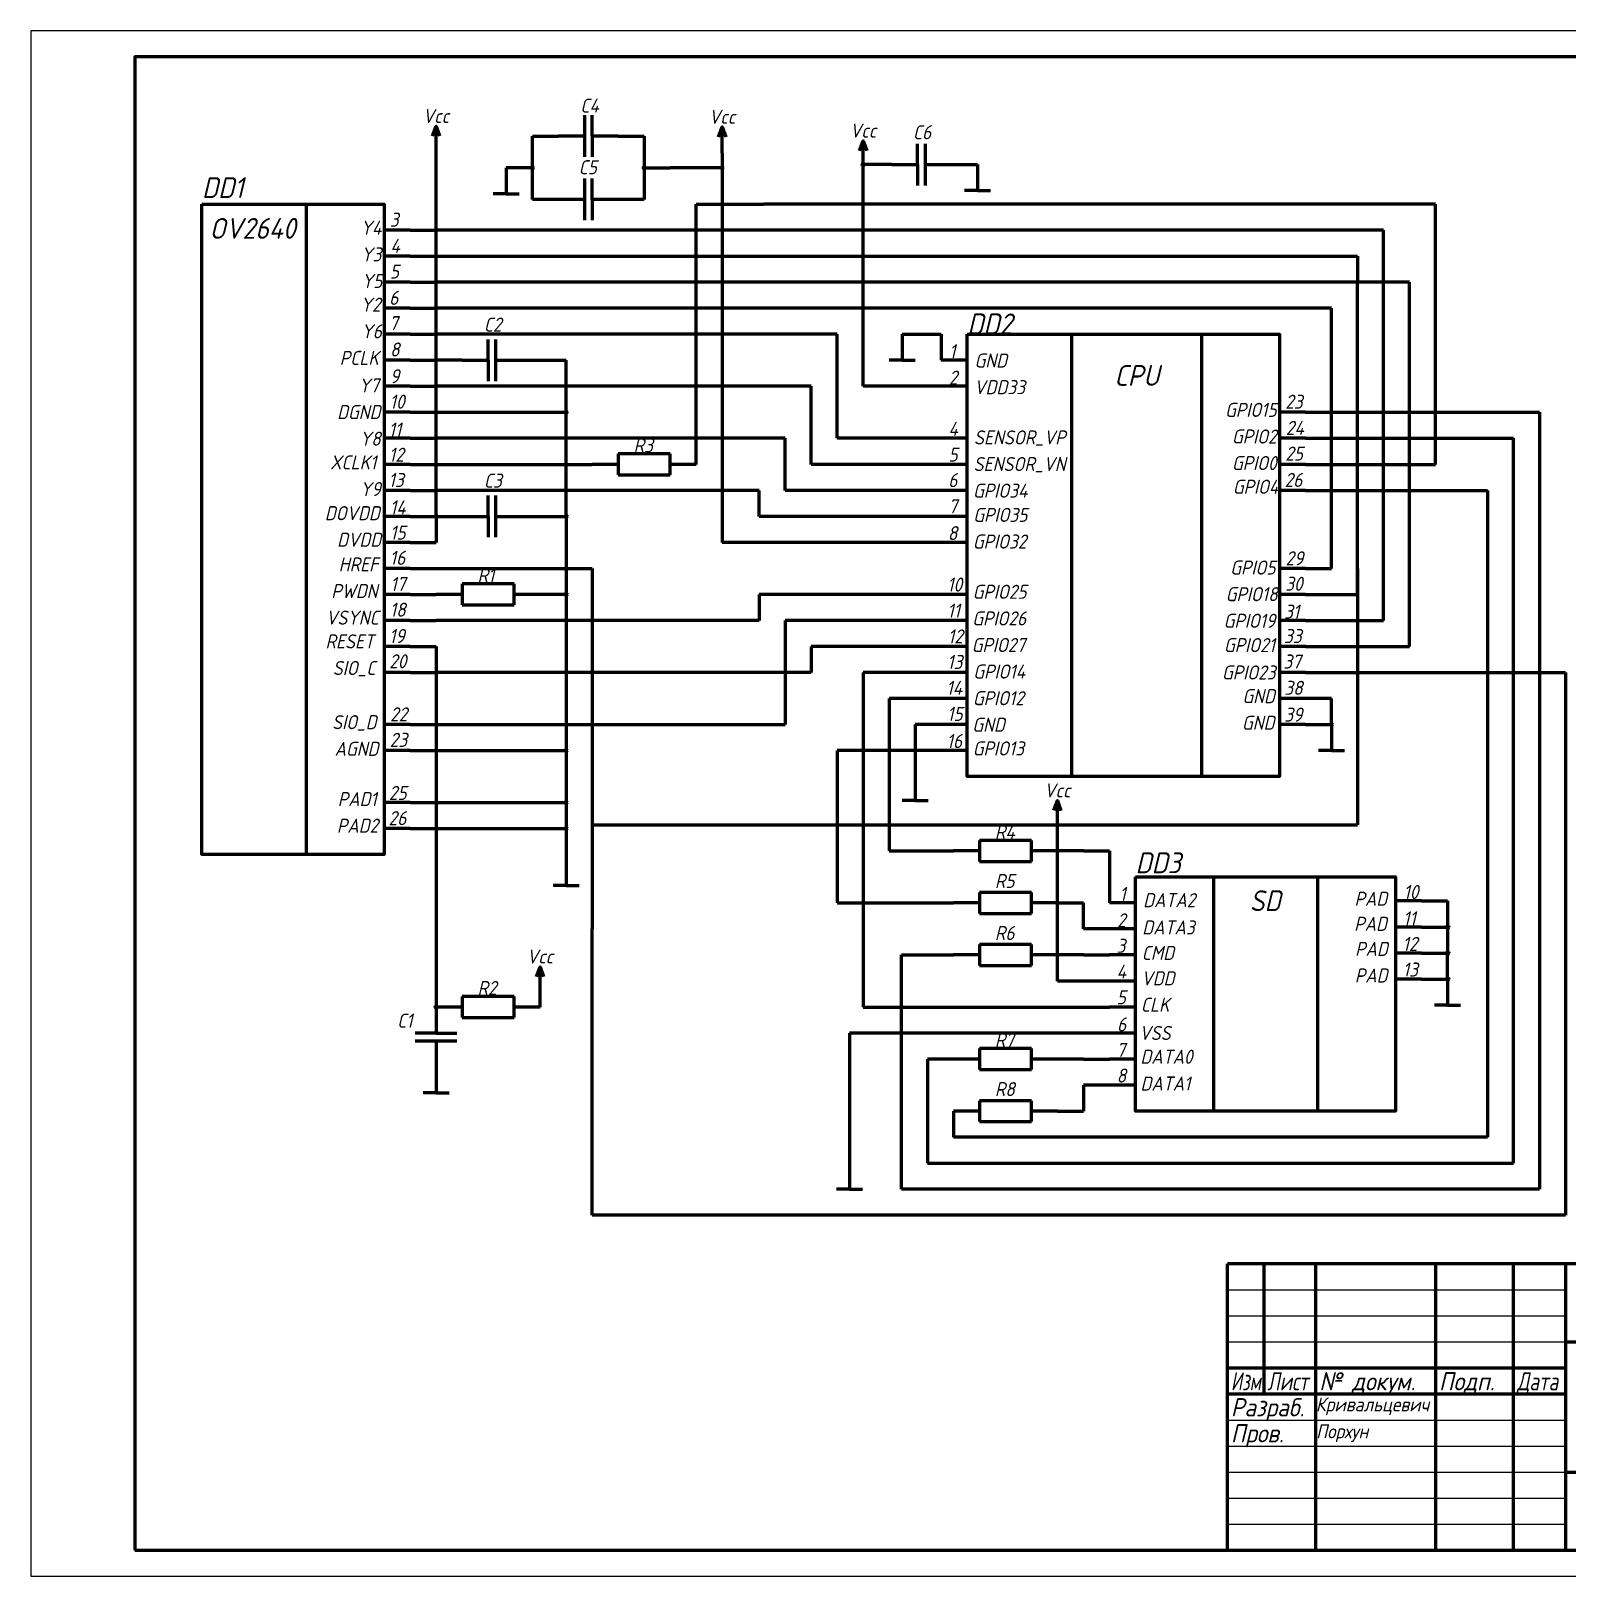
# Model space of a CAD drawing. Header units: millimetres. Extents: x 0 to 1052, y 0 to 1138.
# Drawn here: x 403.9 to 699.2, y 7.2 to 304.2 of the extents above; entities that cross this region are included whole.
import ezdxf

# ---------------------------------------------------------------- set-up
doc = ezdxf.new("R2010")
doc.units = ezdxf.units.MM
doc.header["$LTSCALE"] = 0.5
doc.layers.get('0').update_dxf_attribs({"lineweight": 60})
doc.layers.get('Defpoints').update_dxf_attribs({"color": 5})
doc.layers.add('4-текст', color=7, linetype='Continuous', true_color=0x00ad00)
doc.styles.get("Standard").update_dxf_attribs({"font": 'ISOCPEUI.TTF', "width": 0.9})

msp = doc.modelspace()

# ---------------------------------------------------------------- hatches: boundary and pattern name
h = msp.add_hatch(color=256)
h.dxf.hatch_style = 1
edge = h.paths.add_edge_path()
edge.add_arc((500.29, 277.89), 0.2, 0, 360)
h = msp.add_hatch(color=256)
h.dxf.hatch_style = 1
edge = h.paths.add_edge_path()
edge.add_arc((521.79, 277.89), 0.2, 0, 360)
h = msp.add_hatch(color=256)
h.dxf.hatch_style = 1
edge = h.paths.add_edge_path()
edge.add_arc((536.79, 277.89), 0.2, 0, 360)
h = msp.add_hatch(color=256)
h.dxf.hatch_style = 1
edge = h.paths.add_edge_path()
edge.add_arc((563.9, 278.5), 0.2, 0, 360)
h = msp.add_hatch(color=256)
h.dxf.hatch_style = 1
edge = h.paths.add_edge_path()
edge.add_arc((506.79, 230.89), 0.2, 0, 360)
h = msp.add_hatch(color=256)
h.dxf.hatch_style = 1
edge = h.paths.add_edge_path()
edge.add_arc((481.79, 210.89), 0.2, 0, 360)
h = msp.add_hatch(color=256)
h.dxf.hatch_style = 1
edge = h.paths.add_edge_path()
edge.add_arc((506.79, 210.89), 0.2, 0, 360)
h = msp.add_hatch(color=256)
h.dxf.hatch_style = 1
edge = h.paths.add_edge_path()
edge.add_arc((506.79, 195.89), 0.2, 0, 360)
h = msp.add_hatch(color=256)
h.dxf.hatch_style = 1
edge = h.paths.add_edge_path()
edge.add_arc((653.9, 170.89), 0.2, 0, 360)
h = msp.add_hatch(color=256)
h.dxf.hatch_style = 1
edge = h.paths.add_edge_path()
edge.add_arc((506.79, 165.89), 0.2, 0, 360)
h = msp.add_hatch(color=256)
h.dxf.hatch_style = 1
edge = h.paths.add_edge_path()
edge.add_arc((506.79, 155.89), 0.2, 0, 360)
h = msp.add_hatch(color=256)
h.dxf.hatch_style = 1
edge = h.paths.add_edge_path()
edge.add_arc((506.79, 150.89), 0.2, 0, 360)
h = msp.add_hatch(color=256)
h.dxf.hatch_style = 1
edge = h.paths.add_edge_path()
edge.add_arc((676.23, 131.96), 0.2, 0, 360)
h = msp.add_hatch(color=256)
h.dxf.hatch_style = 1
edge = h.paths.add_edge_path()
edge.add_arc((676.23, 126.96), 0.2, 0, 360)
h = msp.add_hatch(color=256)
h.dxf.hatch_style = 1
edge = h.paths.add_edge_path()
edge.add_arc((676.23, 121.96), 0.2, 0, 360)
h = msp.add_hatch(color=256)
h.dxf.hatch_style = 1
edge = h.paths.add_edge_path()
edge.add_arc((481.79, 116.58), 0.2, 0, 360)

# ---------------------------------------------------------------- linework, layer by layer
for p, q in [((481.79, 240.89), (481.79, 285.89)), ((510.29, 287.98), (510.29, 279.98)), ((511.79, 283.98), (511.79, 287.98)), ((536.79, 280.68), (536.79, 285.73)), ((500.29, 271.8), (500.29, 283.98)), ((500.29, 283.98), (505.29, 283.98)), ((510.29, 283.98), (505.29, 283.98)), ((516.79, 283.98), (511.79, 283.98)), ((511.79, 283.98), (511.79, 279.98)), ((516.79, 283.98), (521.79, 283.98)), ((521.79, 283.98), (521.79, 271.8)), ((563.9, 245.89), (563.9, 283.08)), ((574.35, 278.5), (574.35, 282.5)), ((575.85, 274.5), (575.85, 282.5)), ((536.79, 280.68), (536.79, 275.89)), ((500.29, 277.89), (495.29, 277.89)), ((495.29, 277.89), (495.29, 272.89)), ((521.79, 277.89), (526.79, 277.89)), ((536.79, 277.89), (526.79, 277.89)), ((569.35, 278.5), (563.9, 278.5)), ((569.35, 278.5), (574.35, 278.5)), ((574.35, 278.5), (574.35, 274.5)), ((575.85, 278.5), (580.85, 278.5)), ((580.85, 278.5), (585.85, 278.5)), ((585.85, 278.5), (585.85, 273.5)), ((510.29, 275.8), (510.29, 267.8)), ((511.79, 271.8), (511.79, 275.8)), ((536.79, 275.89), (536.79, 205.89)), ((585.85, 273.5), (583.35, 273.5)), ((585.85, 273.5), (588.35, 273.5)), ((456.79, 270.89), (456.79, 145.89)), ((495.29, 272.89), (492.79, 272.89)), ((495.29, 272.89), (497.79, 272.89)), ((505.29, 271.8), (500.29, 271.8)), ((510.29, 271.8), (505.29, 271.8)), ((516.79, 271.8), (511.79, 271.8)), ((511.79, 271.8), (511.79, 267.8)), ((521.79, 271.8), (516.79, 271.8)), ((531.79, 220.89), (531.79, 270.89)), ((531.79, 270.89), (544.78, 270.89)), ((673.9, 270.89), (544.78, 270.89)), ((673.9, 265.89), (673.9, 270.89)), ((476.79, 265.89), (471.79, 265.89)), ((476.79, 265.89), (481.79, 265.89)), ((663.9, 265.89), (481.79, 265.89)), ((663.9, 260.89), (663.9, 265.89)), ((673.9, 220.89), (673.9, 265.89)), ((476.79, 260.89), (471.79, 260.89)), ((476.79, 260.89), (481.79, 260.89)), ((481.79, 260.89), (658.9, 260.89)), ((658.9, 260.89), (658.9, 255.89)), ((663.9, 190.89), (663.9, 260.89)), ((476.79, 255.89), (471.79, 255.89)), ((476.79, 255.89), (481.79, 255.89)), ((668.9, 255.89), (481.79, 255.89)), ((658.9, 250.89), (658.9, 255.89)), ((668.9, 185.89), (668.9, 255.89)), ((476.79, 250.89), (471.79, 250.89)), ((476.79, 250.89), (481.79, 250.89)), ((653.9, 250.89), (481.79, 250.89)), ((653.9, 200.89), (653.9, 250.89)), ((658.9, 195.89), (658.9, 250.89)), ((476.79, 245.89), (471.79, 245.89)), ((476.79, 245.89), (481.79, 245.89)), ((558.9, 245.89), (481.79, 245.89)), ((491.79, 240.89), (491.79, 244.89)), ((493.29, 236.89), (493.29, 244.89)), ((558.9, 225.89), (558.9, 245.89)), ((563.9, 235.89), (563.9, 245.89)), ((571.4, 245.89), (571.4, 240.89)), ((571.4, 245.89), (578.9, 245.89)), ((578.9, 245.89), (578.9, 240.89)), ((603.9, 245.89), (603.9, 160.89)), ((628.9, 245.89), (628.9, 160.89)), ((476.79, 240.89), (471.79, 240.89)), ((476.79, 240.89), (481.79, 240.89)), ((481.79, 210.89), (481.79, 240.89)), ((486.79, 240.89), (481.79, 240.89)), ((486.79, 240.89), (491.79, 240.89)), ((491.79, 240.89), (491.79, 236.89)), ((493.29, 240.89), (498.29, 240.89)), ((498.29, 240.89), (506.79, 240.89)), ((506.79, 210.89), (506.79, 240.89)), ((571.4, 240.89), (568.9, 240.89)), ((571.4, 240.89), (573.9, 240.89)), ((583.9, 240.89), (578.9, 240.89)), ((476.79, 235.89), (471.79, 235.89)), ((476.79, 235.89), (481.79, 235.89)), ((553.9, 235.89), (481.79, 235.89)), ((553.9, 220.89), (553.9, 235.89)), ((578.9, 235.89), (563.9, 235.89)), ((583.9, 235.89), (578.9, 235.89)), ((476.79, 230.89), (471.79, 230.89)), ((476.79, 230.89), (506.79, 230.89)), ((648.9, 230.89), (643.9, 230.89)), ((648.9, 230.89), (673.9, 230.89)), ((673.9, 230.89), (683.9, 230.89)), ((683.9, 230.89), (693.9, 230.89)), ((693.9, 230.89), (693.9, 81.58)), ((476.79, 225.89), (471.79, 225.89)), ((476.79, 225.89), (481.79, 225.89)), ((548.9, 225.89), (481.79, 225.89)), ((548.9, 215.89), (548.9, 225.89)), ((563.9, 225.89), (558.9, 225.89)), ((578.9, 225.89), (563.9, 225.89)), ((583.9, 225.89), (578.9, 225.89)), ((648.9, 225.89), (643.9, 225.89)), ((648.9, 225.89), (678.9, 225.89)), ((678.9, 225.89), (688.9, 225.89)), ((688.9, 86.58), (688.9, 225.89)), ((526.79, 222.89), (516.79, 222.89)), ((516.79, 222.89), (516.79, 218.89)), ((526.79, 220.89), (526.79, 222.89)), ((476.79, 220.89), (471.79, 220.89)), ((476.79, 220.89), (511.79, 220.89)), ((516.79, 220.89), (511.79, 220.89)), ((531.79, 220.89), (526.79, 220.89)), ((526.79, 218.89), (526.79, 220.89)), ((578.9, 220.89), (553.9, 220.89)), ((583.9, 220.89), (578.9, 220.89)), ((648.9, 220.89), (643.9, 220.89)), ((648.9, 220.89), (673.9, 220.89)), ((516.79, 218.89), (526.79, 218.89)), ((476.79, 215.89), (471.79, 215.89)), ((476.79, 215.89), (481.79, 215.89)), ((543.9, 215.89), (481.79, 215.89)), ((491.79, 210.89), (491.79, 214.89)), ((493.29, 206.89), (493.29, 214.89)), ((543.9, 210.89), (543.9, 215.89)), ((578.9, 215.89), (548.9, 215.89)), ((583.9, 215.89), (578.9, 215.89)), ((648.9, 215.89), (643.9, 215.89)), ((648.9, 215.89), (673.9, 215.89)), ((673.9, 215.89), (678.9, 215.89)), ((678.9, 215.89), (683.9, 215.89)), ((683.9, 215.89), (683.9, 91.58)), ((476.79, 210.89), (471.79, 210.89)), ((476.79, 210.89), (481.59, 210.89)), ((481.79, 210.89), (486.79, 210.89)), ((481.79, 210.89), (481.79, 205.89)), ((486.79, 210.89), (491.79, 210.89)), ((491.79, 210.89), (491.79, 206.89)), ((493.29, 210.89), (498.29, 210.89)), ((498.29, 210.89), (506.79, 210.89)), ((506.79, 210.89), (506.79, 195.89)), ((578.9, 210.89), (543.9, 210.89)), ((583.9, 210.89), (578.9, 210.89)), ((476.79, 205.89), (471.79, 205.89)), ((476.79, 205.89), (481.79, 205.89)), ((578.9, 205.89), (536.79, 205.89)), ((583.9, 205.89), (578.9, 205.89)), ((476.79, 200.89), (471.79, 200.89)), ((476.79, 200.89), (481.79, 200.89)), ((481.79, 200.89), (511.79, 200.89)), ((511.79, 200.89), (511.79, 131.58)), ((648.9, 200.89), (643.9, 200.89)), ((648.9, 200.89), (653.9, 200.89)), ((658.9, 200.89), (658.9, 151.58)), ((496.79, 197.89), (486.79, 197.89)), ((486.79, 197.89), (486.79, 193.89)), ((496.79, 195.89), (496.79, 197.89)), ((476.79, 195.89), (471.79, 195.89)), ((476.79, 195.89), (481.79, 195.89)), ((486.79, 195.89), (481.79, 195.89)), ((486.79, 193.89), (496.79, 193.89)), ((506.79, 195.89), (496.79, 195.89)), ((496.79, 193.89), (496.79, 195.89)), ((506.79, 195.89), (506.79, 144.93)), ((568.9, 195.89), (543.9, 195.89)), ((543.9, 195.89), (543.9, 190.89)), ((573.9, 195.89), (568.9, 195.89)), ((578.9, 195.89), (573.9, 195.89)), ((583.9, 195.89), (578.9, 195.89)), ((648.9, 195.89), (643.9, 195.89)), ((648.9, 195.89), (658.9, 195.89)), ((476.79, 190.89), (471.79, 190.89)), ((476.79, 190.89), (481.79, 190.89)), ((543.9, 190.89), (481.79, 190.89)), ((558.9, 190.89), (548.9, 190.89)), ((548.9, 190.89), (548.9, 170.89)), ((573.9, 190.89), (558.9, 190.89)), ((578.9, 190.89), (573.9, 190.89)), ((583.9, 190.89), (578.9, 190.89)), ((648.9, 190.89), (643.9, 190.89)), ((648.9, 190.89), (653.9, 190.89)), ((653.9, 190.89), (663.9, 190.89)), ((476.79, 185.89), (471.79, 185.89)), ((476.79, 185.89), (481.79, 185.89)), ((481.79, 185.89), (481.79, 121.58)), ((578.9, 185.89), (553.9, 185.89)), ((553.9, 185.89), (553.9, 180.89)), ((583.9, 185.89), (578.9, 185.89)), ((648.9, 185.89), (643.9, 185.89)), ((648.9, 185.89), (668.9, 185.89)), ((476.79, 180.89), (471.79, 180.89)), ((476.79, 180.89), (481.79, 180.89)), ((553.9, 180.89), (481.79, 180.89)), ((578.9, 180.89), (563.9, 180.89)), ((563.9, 180.89), (563.9, 116.58)), ((583.9, 180.89), (578.9, 180.89)), ((648.9, 180.89), (643.9, 180.89)), ((648.9, 180.89), (658.9, 180.89)), ((658.9, 180.89), (698.9, 180.89)), ((698.9, 180.89), (698.9, 81.58)), ((578.9, 175.89), (568.9, 175.89)), ((568.9, 175.89), (568.9, 146.58)), ((583.9, 175.89), (578.9, 175.89)), ((648.9, 175.89), (643.9, 175.89)), ((653.9, 175.89), (648.9, 175.89)), ((653.9, 170.89), (653.9, 175.89)), ((476.79, 170.89), (471.79, 170.89)), ((476.79, 170.89), (481.79, 170.89)), ((481.79, 170.89), (548.9, 170.89)), ((578.9, 170.89), (573.9, 170.89)), ((573.9, 170.89), (573.9, 161.25)), ((583.9, 170.89), (578.9, 170.89)), ((648.9, 170.89), (643.9, 170.89)), ((648.9, 170.89), (653.9, 170.89)), ((653.9, 170.89), (653.9, 165.89)), ((476.79, 165.89), (471.79, 165.89)), ((476.79, 165.89), (481.79, 165.89)), ((481.79, 165.89), (506.79, 165.89)), ((578.9, 165.89), (558.9, 165.89)), ((558.9, 165.89), (558.9, 136.58)), ((583.9, 165.89), (578.9, 165.89)), ((653.9, 165.89), (651.4, 165.89)), ((653.9, 165.89), (656.4, 165.89)), ((573.9, 161.25), (573.9, 156.25)), ((476.79, 155.89), (471.79, 155.89)), ((476.79, 155.89), (481.79, 155.89)), ((481.79, 155.89), (506.79, 155.89)), ((573.9, 156.25), (571.4, 156.25)), ((573.9, 156.25), (576.4, 156.25)), ((601.23, 148.22), (601.23, 156.27)), ((511.79, 151.58), (658.9, 151.58)), ((476.79, 150.89), (471.79, 150.89)), ((476.79, 150.89), (481.79, 150.89)), ((481.79, 150.89), (506.79, 150.89)), ((596.23, 148.58), (586.23, 148.58)), ((586.23, 148.58), (586.23, 144.58)), ((596.23, 146.58), (596.23, 148.58)), ((568.9, 146.58), (581.23, 146.58)), ((586.23, 146.58), (581.23, 146.58)), ((606.23, 146.58), (596.23, 146.58)), ((596.23, 144.58), (596.23, 146.58)), ((601.23, 121.58), (601.23, 148.22)), ((606.23, 146.58), (611.23, 146.58)), ((611.23, 146.58), (611.23, 136.58)), ((506.79, 144.93), (506.79, 139.93)), ((586.23, 144.58), (596.23, 144.58)), ((506.79, 139.93), (504.29, 139.93)), ((506.79, 139.93), (509.29, 139.93)), ((631.23, 141.58), (631.23, 96.58)), ((651.23, 141.58), (651.23, 96.58)), ((596.23, 138.58), (586.23, 138.58)), ((586.23, 138.58), (586.23, 134.58)), ((596.23, 136.58), (596.23, 138.58)), ((671.23, 136.96), (666.23, 136.96)), ((671.23, 136.96), (676.23, 136.96)), ((676.23, 136.96), (676.23, 126.96)), ((558.9, 136.58), (581.23, 136.58)), ((586.23, 136.58), (581.23, 136.58)), ((586.23, 134.58), (596.23, 134.58)), ((601.23, 136.58), (596.23, 136.58)), ((596.23, 134.58), (596.23, 136.58)), ((601.23, 136.58), (606.23, 136.58)), ((606.23, 131.58), (606.23, 136.58)), ((616.23, 136.58), (611.23, 136.58)), ((511.79, 76.58), (511.79, 131.58)), ((611.23, 131.58), (606.23, 131.58)), ((616.23, 131.58), (611.23, 131.58)), ((671.23, 131.96), (666.23, 131.96)), ((671.23, 131.96), (676.23, 131.96)), ((596.23, 128.58), (586.23, 128.58)), ((586.23, 128.58), (586.23, 124.58)), ((596.23, 126.58), (596.23, 128.58)), ((571.23, 81.58), (571.23, 126.58)), ((571.23, 126.58), (581.23, 126.58)), ((586.23, 126.58), (581.23, 126.58)), ((606.23, 126.58), (596.23, 126.58)), ((596.23, 124.58), (596.23, 126.58)), ((606.23, 126.58), (611.23, 126.58)), ((616.23, 126.58), (611.23, 126.58)), ((671.23, 126.96), (666.23, 126.96)), ((671.23, 126.96), (676.23, 126.96)), ((676.23, 121.96), (676.23, 126.96)), ((501.79, 116.58), (501.79, 124.33)), ((586.23, 124.58), (596.23, 124.58)), ((671.23, 121.96), (666.23, 121.96)), ((671.23, 121.96), (676.23, 121.96)), ((676.23, 121.96), (676.23, 116.96)), ((481.79, 121.58), (481.79, 116.58)), ((611.23, 121.58), (601.23, 121.58)), ((616.23, 121.58), (611.23, 121.58)), ((486.79, 116.58), (481.79, 116.58)), ((481.79, 116.58), (481.79, 111.58)), ((496.79, 118.58), (486.79, 118.58)), ((486.79, 118.58), (486.79, 114.58)), ((496.79, 116.58), (496.79, 118.58)), ((501.79, 116.58), (496.79, 116.58)), ((496.79, 114.58), (496.79, 116.58)), ((563.9, 116.58), (611.23, 116.58)), ((616.23, 116.58), (611.23, 116.58)), ((676.23, 116.96), (673.73, 116.96)), ((676.23, 116.96), (678.73, 116.96)), ((486.79, 114.54), (496.79, 114.54)), ((481.79, 111.58), (477.79, 111.58)), ((477.79, 110.08), (485.79, 110.08)), ((481.79, 111.58), (485.79, 111.58)), ((481.79, 110.08), (481.79, 105.08)), ((611.23, 111.58), (561.23, 111.58)), ((561.23, 111.58), (561.23, 86.58)), ((616.23, 111.58), (611.23, 111.58)), ((596.23, 108.58), (586.23, 108.58)), ((586.23, 108.58), (586.23, 104.58)), ((596.23, 106.58), (596.23, 108.58)), ((481.79, 105.08), (481.79, 100.08)), ((581.23, 106.58), (576.23, 106.58)), ((576.23, 106.58), (576.23, 86.58)), ((586.23, 106.58), (581.23, 106.58)), ((586.23, 104.58), (596.23, 104.58)), ((606.23, 106.58), (596.23, 106.58)), ((596.23, 104.58), (596.23, 106.58)), ((606.23, 106.58), (611.23, 106.58)), ((616.23, 106.58), (611.23, 106.58)), ((611.23, 101.58), (606.23, 101.58)), ((606.23, 101.58), (606.23, 96.58)), ((616.23, 101.58), (611.23, 101.58)), ((481.79, 100.08), (479.29, 100.08)), ((481.79, 100.08), (484.29, 100.08)), ((596.23, 98.58), (586.23, 98.58)), ((586.23, 98.58), (586.23, 94.58)), ((596.23, 96.58), (596.23, 98.58)), ((586.23, 96.58), (581.23, 96.58)), ((581.23, 96.58), (581.23, 91.58)), ((601.23, 96.58), (596.23, 96.58)), ((596.23, 94.58), (596.23, 96.58)), ((601.23, 96.58), (606.23, 96.58)), ((586.23, 94.58), (596.23, 94.58)), ((683.9, 91.58), (581.23, 91.58)), ((561.23, 86.58), (561.23, 81.58)), ((576.23, 86.58), (688.9, 86.58)), ((561.23, 81.58), (558.73, 81.58)), ((561.23, 81.58), (563.73, 81.58)), ((693.9, 81.58), (571.23, 81.58)), ((698.9, 81.58), (698.9, 76.58)), ((698.9, 76.58), (511.79, 76.58))]:
    msp.add_line(p, q)
at = {"lineweight": 60}
for p, q in [((818.9, 67.2), (633.9, 67.2)), ((633.9, 12.2), (633.9, 67.2)), ((640.9, 67.2), (640.9, 42.2)), ((650.9, 12.2), (650.9, 67.2)), ((673.9, 67.2), (673.9, 12.2)), ((688.9, 12.2), (688.9, 67.2)), ((698.9, 67.2), (698.9, 12.2)), ((698.9, 52.2), (818.9, 52.2)), ((633.9, 47.2), (698.9, 47.2)), ((633.9, 42.2), (698.9, 42.2)), ((698.9, 27.2), (818.9, 27.2))]:
    msp.add_line(p, q, dxfattribs=at)
at = {"lineweight": -3}
for p, q in [((633.9, 62.2), (698.9, 62.2)), ((633.9, 57.2), (698.9, 57.2)), ((633.9, 52.2), (698.9, 52.2)), ((633.9, 37.2), (698.9, 37.2)), ((633.9, 32.2), (698.9, 32.2)), ((633.9, 27.2), (698.9, 27.2)), ((633.9, 22.2), (698.9, 22.2)), ((633.9, 17.2), (698.9, 17.2))]:
    msp.add_line(p, q, dxfattribs=at)
at = {"lineweight": 60}
msp.add_lwpolyline([(423.9, 12.2), (818.9, 12.2), (818.9, 299.2), (423.9, 299.2)], close=True, dxfattribs=at)
for points in [[(481.09, 284.01), (481.79, 285.89), (482.46, 284)], [(536.09, 283.85), (536.79, 285.73), (537.46, 283.84)], [(563.21, 281.21), (563.9, 283.08), (564.57, 281.2)], [(600.54, 154.39), (601.23, 156.27), (601.9, 154.38)], [(501.09, 122.46), (501.79, 124.33), (502.46, 122.45)]]:
    msp.add_lwpolyline(points)
for points in [[(436.79, 270.89), (471.79, 270.89), (471.79, 145.89), (436.79, 145.89)], [(583.9, 245.89), (643.9, 245.89), (643.9, 160.89), (583.9, 160.89)], [(616.23, 141.58), (666.23, 141.58), (666.23, 96.58), (616.23, 96.58)]]:
    msp.add_lwpolyline(points, close=True)
for centre in [(500.29, 277.89), (521.79, 277.89), (536.79, 277.89), (563.9, 278.5), (506.79, 230.89), (481.79, 210.89), (506.79, 210.89), (506.79, 195.89), (653.9, 170.89), (506.79, 165.89), (506.79, 155.89), (506.79, 150.89), (676.23, 131.96), (676.23, 126.96), (676.23, 121.96), (481.79, 116.58)]:
    msp.add_circle(centre, 0.2)
at = {"layer": 'Defpoints'}
msp.add_lwpolyline([(403.9, 7.2), (823.9, 7.2), (823.9, 304.2), (403.9, 304.2)], close=True, dxfattribs=at)

# ---------------------------------------------------------------- texts
at = {"layer": '4-текст', "lineweight": -3}
for s, width, p in [('Изм.', 0.7, (634.57, 42.9)), ('Лист', 0.75, (641.57, 42.9)), ('№ докум.', 0.9, (651.57, 42.9)), ('Подп.', 0.9, (674.57, 42.9)), ('Дата', 0.75, (689.57, 42.9)), ('Разраб.', 0.9, (634.57, 37.9)), ('Пров.', 0.9, (634.57, 32.9))]:
    msp.add_text(s, height=3.5, dxfattribs=dict(at, width=width)).set_placement(p)
at = {"layer": '4-текст', "attachment_point": 1}
for s, width, insert, char_height in [('C4', 5.587, (509.52, 291.19), 2.7), ('Vcc', 5.587, (479.23, 289.19), 2.7), ('Vcc', 5.587, (534.23, 289.04), 2.7), ('Vcc', 5.587, (561.34, 286.39), 2.7), ('C6', 5.587, (573.46, 286.07), 2.7), ('C5', 5.587, (509.2, 279.35), 2.7), ('DD1', 15.3434, (436.79, 276.08), 4), ('OV2640', 15.3434, (438.23, 268.24), 4), ('Y4', 5.587, (467.28, 267.71), 2.7), ('3', 2.9512, (472.89, 269.27), 2.7), ('Y3', 5.587, (467.38, 262.59), 2.7), ('4', 2.9512, (473.01, 264.23), 2.7), ('5', 2.9512, (472.9, 259.3), 2.7), ('Y5', 5.587, (467.49, 257.48), 2.7), ('Y2', 5.587, (467.28, 252.93), 2.7), ('6', 2.9512, (472.77, 254.24), 2.7), ('DD2', 15.3434, (583.9, 249.89), 4), ('Y6', 5.587, (467.42, 247.81), 2.7), ('7', 2.9512, (472.77, 249.37), 2.7), ('C2', 5.587, (490.98, 249.1), 2.7), ('8', 2.9512, (472.94, 244.31), 2.7), ('1', 3.1202, (580.42, 243.97), 2.7), ('PCLK', 5.587, (463.28, 242.7), 2.7), ('GND', 5.587, (585.29, 242.19), 2.7), ('9', 2.9512, (472.94, 239.17), 2.7), ('2', 2.9512, (580.35, 238.9), 2.7), ('CPU', 15.3434, (612.16, 239.97), 4), ('Y7', 5.587, (466.93, 237.4), 2.7), ('VDD33', 5.587, (585.21, 237.07), 2.7), ('DGND', 5.587, (462.76, 232.28), 2.7), ('10', 2.9512, (472.87, 234.28), 2.7), ('GPIO15', 5.587, (633.45, 232.71), 2.7), ('23', 2.9512, (645, 234.27), 2.7), ('11', 2.9512, (472.68, 228.93), 2.7), ('4', 2.9512, (580.28, 229.06), 2.7), ('24', 2.9512, (645.12, 229.23), 2.7), ('Y8', 5.587, (467.13, 227.17), 2.7), ('R3', 5.587, (519.76, 225.89), 2.7), ('SENSOR_VP', 5.587, (585.18, 227.41), 2.7), ('GPIO2', 5.587, (634.77, 227.59), 2.7), ('12', 2.9512, (472.71, 224.08), 2.7), ('5', 2.9512, (580.28, 224.11), 2.7), ('25', 2.9512, (645.01, 224.3), 2.7), ('XCLK1', 5.587, (461.41, 222.61), 2.7), ('SENSOR_VN', 5.587, (585.1, 222.29), 2.7), ('GPIO0', 5.587, (634.77, 222.48), 2.7), ('Y9', 5.587, (467.19, 217.49), 2.7), ('13', 2.9512, (472.65, 219.23), 2.7), ('C3', 5.587, (490.98, 219.1), 2.7), ('6', 2.9512, (580.23, 219.2), 2.7), ('GPIO34', 5.587, (585, 217.18), 2.7), ('GPIO4', 5.587, (634.94, 217.93), 2.7), ('26', 2.9512, (644.88, 219.24), 2.7), ('14', 2.9512, (472.92, 213.97), 2.7), ('7', 2.9512, (580.28, 214.18), 2.7), ('DOVDD', 5.587, (460.4, 212.85), 2.7), ('GPIO35', 5.587, (585.04, 212.52), 2.7), ('15', 2.9512, (472.95, 209.12), 2.7), ('8', 2.9512, (580.15, 209.01), 2.7), ('DVDD', 5.587, (462.76, 207.74), 2.7), ('GPIO32', 5.587, (584.96, 207.4), 2.7), ('HREF', 5.587, (463.07, 203), 2.7), ('16', 2.9512, (472.89, 204.27), 2.7), ('GPIO5', 5.587, (634.44, 202.4), 2.7), ('29', 2.9512, (645.06, 204.17), 2.7), ('17', 2.9512, (473.01, 199.23), 2.7), ('R1', 5.587, (489.76, 200.89), 2.7), ('10', 2.9512, (580.03, 199.13), 2.7), ('30', 2.9512, (644.99, 199.28), 2.7), ('PWDN', 5.587, (461.64, 197.88), 2.7), ('GPIO25', 5.587, (584.93, 197.74), 2.7), ('GPIO18', 5.587, (633.57, 197.28), 2.7), ('18', 2.9512, (472.9, 194.3), 2.7), ('11', 2.9512, (580.07, 194.13), 2.7), ('31', 2.9512, (644.79, 193.93), 2.7), ('VSYNC', 5.587, (460.62, 192.77), 2.7), ('GPIO26', 5.587, (584.85, 192.62), 2.7), ('GPIO19', 5.587, (633.17, 192.17), 2.7), ('RESET', 5.587, (460.53, 188.21), 2.7), ('19', 2.9512, (472.77, 189.24), 2.7), ('12', 2.9512, (580.17, 189.16), 2.7), ('GPIO27', 5.587, (584.74, 187.51), 2.7), ('GPIO21', 5.587, (633.23, 187.49), 2.7), ('33', 2.9512, (644.76, 189.23), 2.7), ('20', 2.9512, (472.77, 184.37), 2.7), ('13', 2.9512, (580.03, 184.25), 2.7), ('37', 2.9512, (644.64, 184.33), 2.7), ('SIO_C', 5.587, (461.93, 183.09), 2.7), ('GPIO14', 5.587, (585.05, 182.41), 2.7), ('GPIO23', 5.587, (632.85, 182.23), 2.7), ('14', 2.9512, (579.88, 179.28), 2.7), ('38', 2.9512, (644.82, 179.28), 2.7), ('GPIO12', 5.587, (584.97, 177.29), 2.7), ('GND', 5.587, (636.78, 177.68), 2.7), ('SIO_D', 5.587, (461.8, 172.68), 2.7), ('22', 2.9512, (472.94, 174.17), 2.7), ('15', 2.9512, (580.03, 174.27), 2.7), ('GND', 5.587, (636.69, 172.56), 2.7), ('39', 2.9512, (644.82, 174.13), 2.7), ('GND', 5.587, (584.86, 172.18), 2.7), ('AGND', 5.587, (462.28, 167.56), 2.7), ('23', 2.9512, (472.87, 169.28), 2.7), ('16', 2.9512, (579.92, 169.05), 2.7), ('GPIO13', 5.587, (584.94, 167.63), 2.7), ('PAD1', 5.587, (462.89, 157.9), 2.7), ('25', 2.9512, (472.71, 159.08), 2.7), ('Vcc', 5.587, (598.67, 159.57), 2.7), ('PAD2', 5.587, (462.72, 152.78), 2.7), ('26', 2.9512, (472.65, 154.23), 2.7), ('R4', 5.587, (589.2, 151.58), 2.7), ('DD3', 15.3434, (616.23, 146.3), 4), ('R5', 5.587, (589.2, 142.15), 2.7), ('1', 3.1202, (613.15, 139.66), 2.7), ('10', 3.1202, (667.75, 140.04), 2.7), ('DATA2', 5.587, (617.7, 138.47), 2.7), ('SD', 8.5175, (638.19, 139.01), 4), ('PAD', 5.587, (658.33, 138.73), 2.7), ('2', 2.9512, (612.68, 134.59), 2.7), ('PAD', 5.587, (658.27, 133.92), 2.7), ('11', 2.9512, (667.68, 134.97), 2.7), ('R6', 5.587, (589.2, 132.15), 2.7), ('DATA3', 5.587, (617.52, 133.22), 2.7), ('3', 2.9512, (612.58, 129.69), 2.7), ('CMD', 5.587, (617.43, 128.33), 2.7), ('PAD', 5.587, (658.45, 129.11), 2.7), ('12', 2.9512, (667.58, 130.07), 2.7), ('Vcc', 5.587, (499.23, 127.64), 2.7), ('4', 2.9512, (612.61, 124.75), 2.7), ('13', 2.9512, (667.61, 125.13), 2.7), ('VDD', 5.587, (617.35, 123.44), 2.7), ('PAD', 5.587, (658.39, 123.99), 2.7), ('R2', 5.587, (489.76, 121.58), 2.7), ('5', 2.9512, (612.61, 119.8), 2.7), ('CLK', 5.587, (617.26, 118.37), 2.7), ('C1', 5.587, (474.31, 115.31), 2.7), ('6', 2.9512, (612.68, 114.59), 2.7), ('VSS', 5.587, (616.96, 112.94), 2.7), ('R7', 5.587, (589.2, 111.58), 2.7), ('7', 2.9512, (612.58, 109.69), 2.7), ('DATA0', 5.587, (617.17, 108.38), 2.7), ('8', 2.9512, (612.61, 104.75), 2.7), ('R8', 5.587, (589.2, 102.15), 2.7), ('DATA1', 5.587, (617.19, 103.22), 2.7), ('{\\fISOCPEUR|b0|i1|c204|p34;Кривальцевич}', 23, (650.9, 41.55), 2.7), ('{\\fISOCPEUR|b0|i1|c204|p34;Порхун}', 23, (650.95, 36.38), 2.7)]:
    msp.add_mtext_dynamic_manual_height_columns(s, width=width, gutter_width=50, heights=[0], dxfattribs=dict(at, insert=insert, char_height=char_height))

doc.saveas('drawing.dxf')
